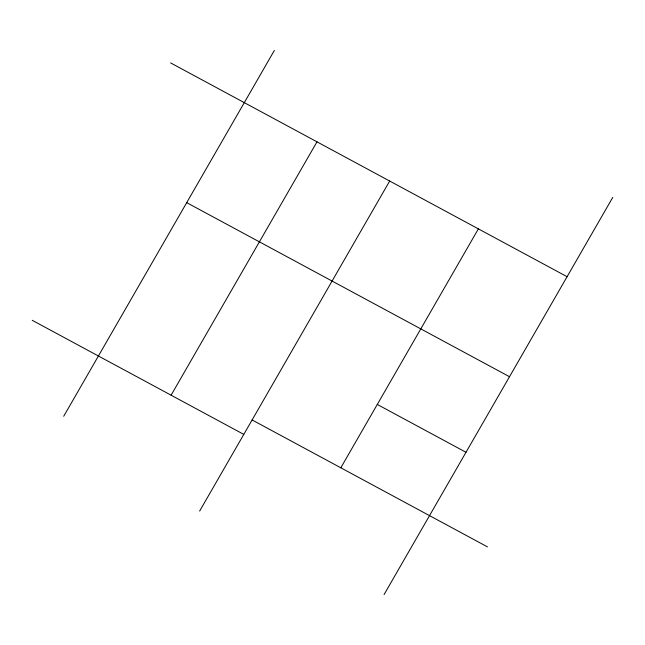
<?xml version="1.0" encoding="UTF-8"?>
<svg xmlns="http://www.w3.org/2000/svg" width="645" height="645" viewBox="0 0 645 645"><rect width="100%" height="100%" fill="white"/><g stroke="black" fill="none" stroke-linecap="round" stroke-linejoin="round"><path stroke-width="0.97" d="M63.71 416.275L274.359 50.431M171.102 395.2L316.985 141.835M199.644 511.074L389.677 181.035M340.818 467.794L478.38 228.878M384.073 594.569L612.75 197.41M170.619 62.904L567.092 276.713M186.711 202.651L509.502 376.72M377.293 404.447L465.996 452.29M252.114 419.951L487.483 546.887M32.25 320.315L243.794 434.399"/></g></svg>
